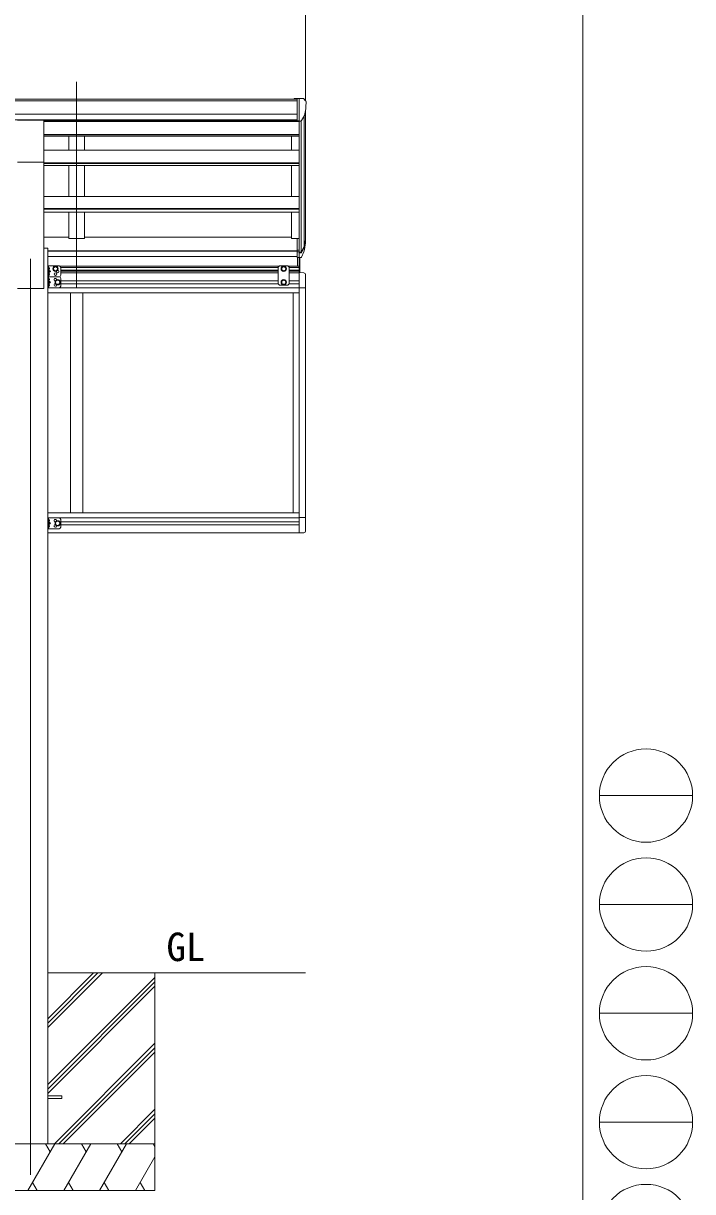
# Model space of a CAD drawing. Units: millimetres at full size; details may follow other scales. Extents: x -6988 to 7066, y -4877 to 4823.
# Drawn here: x 4913 to 7066, y -2176 to 1581 of the extents above; entities that cross this region are included whole.
import ezdxf
from ezdxf.enums import TextEntityAlignment as Align

# ---------------------------------------------------------------- set-up
doc = ezdxf.new("R2010")
doc.units = ezdxf.units.MM
doc.header["$LTSCALE"] = 25
for name, color, linetype, lineweight in [('0-0_0', 7, 'Continuous', 9), ('0-1_本体', 4, 'Continuous', 9), ('0-2_部品', 7, 'Continuous', 9), ('0-8_PARTS2', 2, 'Continuous', 9), ('0-A_寸法', 6, 'Continuous', 9), ('1-1_GLASS', 4, 'Continuous', 9), ('1-2_GLASS_SEAL', 7, 'Continuous', 9), ('F-0_240', 7, 'Continuous', 9)]:
    doc.layers.add(name, color=color, linetype=linetype, lineweight=lineweight)
doc.styles.add('ＭＳ ゴシック', font='')
doc.styles.get('ＭＳ ゴシック').set_extended_font_data('MS Gothic')

msp = doc.modelspace()

# ---------------------------------------------------------------- linework, layer by layer
at = {"layer": '0-0_0'}
for p, q in [((4991.31, -1647.73), (5167.15, -1471.9)), ((4991.31, -1633.58), (5153, -1471.9)), ((4991.31, -1619.44), (5138.86, -1471.9)), ((4991.31, -1471.9), (5820.31, -1471.9)), ((4991.31, -1831.57), (5336.31, -1486.57)), ((4991.31, -1845.71), (5336.31, -1500.72)), ((5336.31, -1471.9), (5336.31, -2171.89)), ((4991.31, -1859.86), (5336.31, -1514.86)), ((5013.12, -2021.89), (5336.31, -1698.71)), ((5027.26, -2021.89), (5336.31, -1712.85)), ((5041.41, -2021.89), (5336.31, -1726.99)), ((5225.25, -2021.89), (5336.31, -1910.84)), ((5239.4, -2021.89), (5336.31, -1924.98)), ((5253.54, -2021.89), (5336.31, -1939.12)), ((5336.31, -2021.89), (4536.31, -2021.89)), ((4927.47, -2171.89), (5014.07, -2021.89)), ((4999.07, -2047.88), (4984.07, -2021.89)), ((5042.94, -2171.89), (5129.54, -2021.89)), ((5114.54, -2047.88), (5099.54, -2021.89)), ((5158.41, -2171.89), (5245.01, -2021.89)), ((5215.01, -2021.89), (5230.01, -2047.88)), ((5330.48, -2021.89), (5336.31, -2031.99)), ((5273.88, -2171.89), (5336.31, -2063.76)), ((4536.31, -2171.89), (5336.31, -2171.89)), ((4942.47, -2145.91), (4957.47, -2171.89)), ((5057.94, -2145.92), (5072.94, -2171.89)), ((5173.41, -2145.92), (5188.41, -2171.89)), ((5288.88, -2145.92), (5303.88, -2171.89))]:
    msp.add_line(p, q, dxfattribs=at)
at = {"layer": '0-1_本体'}
for p, q in [((78.81, 1337.63), (5793.81, 1337.63)), ((78.81, 1332.28), (5793.81, 1332.28)), ((78.81, 1288.76), (5793.81, 1288.76)), ((5816.03, 1282.08), (5816.03, 863.1)), ((5820.31, 887.37), (5820.31, 1300.88)), ((78.81, 1271.09), (5793.81, 1271.09)), ((4978.81, 1268.6), (5793.81, 1268.6)), ((4978.81, 1265.76), (5800.31, 1265.76)), ((5059.31, 1268.6), (5059.31, 1265.76)), ((5109.31, 1268.6), (5109.31, 1265.76)), ((5800.31, 1267.25), (5800.31, 889.54)), ((5806.31, 1266.73), (5806.31, 845.1)), ((4978.81, 1223.8), (5800.31, 1223.8)), ((4978.81, 1222.11), (5800.31, 1222.11)), ((4978.81, 1218.32), (5800.31, 1218.32)), ((5059.31, 1218.32), (5059.31, 1172.9)), ((5109.31, 1218.32), (5109.31, 1172.9)), ((5775.31, 1172.9), (5775.31, 1218.32)), ((4978.81, 1172.9), (5800.31, 1172.9)), ((4978.81, 728.1), (4978.81, 1135.06)), ((4978.81, 1132.31), (5800.31, 1132.31)), ((4978.81, 1130.63), (5800.31, 1130.63)), ((4978.81, 1123.76), (5800.31, 1123.76)), ((5059.31, 1123.76), (5059.31, 1024.66)), ((5109.31, 1123.76), (5109.31, 1024.66)), ((5775.31, 1024.66), (5775.31, 1123.76)), ((4978.81, 1024.66), (5800.31, 1024.66)), ((4978.81, 985.52), (5800.31, 985.52)), ((4978.81, 983.85), (5800.31, 983.85)), ((4978.81, 974.21), (5800.31, 974.21)), ((5059.31, 974.21), (5059.31, 888.71)), ((5775.31, 888.71), (5775.31, 974.21)), ((4978.81, 893.92), (5059.31, 893.92)), ((5109.31, 893.92), (5775.31, 893.92)), ((5793.81, 888.71), (5775.31, 888.71)), ((4978.81, 858.1), (4991.31, 858.1)), ((4991.31, 858.1), (4991.31, -2021.89)), ((4991.31, 849.62), (5793.81, 849.62)), ((4991.31, 848.24), (5793.81, 848.24)), ((4991.31, 831.06), (5793.81, 831.06)), ((4893.81, 728.1), (4978.81, 728.1))]:
    msp.add_line(p, q, dxfattribs=at)
msp.add_lwpolyline([(5109.31, 974.21), (5109.31, 888.71), (5059.31, 888.71)], dxfattribs=at)
at = {"layer": '0-2_部品'}
for p, q in [((5793.81, 1339.24), (5783.81, 1339.16)), ((5783.81, 1337.06), (5783.81, 1339.16)), ((5793.81, 1267.26), (5793.81, 1339.24)), ((5812.31, 1339.24), (5793.81, 1339.24)), ((5800.31, 1266.26), (5800.31, 1339.24)), ((5812.31, 1339.24), (5814.65, 1339.1)), ((5815.4, 1338.68), (5819.47, 1332.87)), ((5822.31, 1329.87), (5822.31, 1329.24)), ((5807.94, 1268.07), (5817.21, 1284.14)), ((4893.81, 1269.22), (4978.81, 1269.22)), ((4978.81, 1135.07), (4978.81, 1269.22)), ((5793.81, 1267.26), (5800.31, 1267.26)), ((5800.31, 1266.26), (5805.52, 1266.58)), ((4893.81, 1135.07), (4978.81, 1135.07)), ((5793.81, 889.55), (5793.81, 828.48)), ((5793.81, 889.55), (5800.31, 889.55)), ((5800.31, 889.55), (5800.31, 827.66)), ((5806.75, 845.58), (5816.5, 864)), ((5793.81, 851.23), (5800.31, 851.23)), ((5793.81, 845.83), (5800.31, 845.83)), ((5793.81, 828.48), (5800.31, 828.48)), ((5800.31, 844.83), (5805.45, 844.83)), ((5800.31, 842.83), (5805.16, 842.83)), ((5800.31, 827.66), (5805.16, 827.66)), ((5817.92, 863.51), (5807.76, 844.33)), ((5815.34, 846.65), (5807.76, 829.16))]:
    msp.add_line(p, q, dxfattribs=at)
at = {"layer": '0-2_部品', "color": 4}
for p, q in [((5036.31, -1867.39), (4991.31, -1867.39)), ((5036.31, -1876.39), (4991.31, -1876.39)), ((5036.31, -1867.39), (5036.31, -1876.39))]:
    msp.add_line(p, q, dxfattribs=at)
at = {"layer": '0-2_部品'}
for centre, radius, start, end in [((5814.59, 1338.1), 1, 35, 86.5), ((5620.31, 1329.24), 202, 347.09739, 0), ((5819.31, 1329.87), 3, 0, 87), ((5805.34, 1269.57), 3, 273.5, 330), ((5687.1, 882.73), 133.22, 344.28698, 356.72013), ((5732.37, 889.95), 88.05, 342.78929, 2.77608), ((5731.65, 885.67), 89.07, 345.58812, 5.50424), ((5805.16, 845.83), 3, 270, 330), ((5805.16, 830.66), 3, 270, 330), ((5805.45, 846.33), 1.5, 270, 330)]:
    msp.add_arc(centre, radius, start, end, dxfattribs=at)
at = {"layer": '0-8_PARTS2'}
for p, q in [((5084.31, 730.45), (5084.31, 1392.97)), ((4936.31, 824.24), (4936.31, -2121.89))]:
    msp.add_line(p, q, dxfattribs=at)
at = {"layer": '0-A_寸法'}
msp.add_line((5820.31, 1876.46), (5820.31, 1330.84), dxfattribs=at)
at = {"layer": '1-1_GLASS'}
for p, q in [((5031.31, 799.82), (5735.81, 799.82)), ((5033.29, 796.32), (5732.81, 796.32)), ((5764.81, 799.82), (5800.31, 799.82)), ((5767.81, 796.32), (5800.31, 796.32)), ((5033.31, 787.32), (5732.81, 787.32)), ((5033.31, 783.82), (5732.81, 783.82)), ((5732.81, 778.82), (5033.31, 778.82)), ((5033.31, 752.82), (5732.81, 752.82)), ((5767.81, 787.32), (5800.31, 787.32)), ((5767.81, 783.82), (5800.31, 783.82)), ((5800.31, 778.82), (5767.81, 778.82)), ((5767.81, 752.82), (5800.31, 752.82)), ((5800.31, 779.52), (5800.31, 42.32)), ((4893.81, 728.11), (4978.81, 728.11)), ((5800.31, 730.32), (4991.31, 730.32)), ((4991.31, 714.32), (5800.31, 714.32)), ((5033.31, 743.82), (5732.81, 743.82)), ((5064.31, 714.32), (5064.31, 107.32)), ((5104.31, 714.32), (5104.31, 107.32)), ((5767.81, 743.82), (5800.31, 743.82)), ((5780.31, 714.32), (5780.31, 107.32)), ((5780.31, 714.32), (5780.31, 106.82)), ((5820.31, 730.12), (5820.31, 91.82)), ((5064.31, 614.82), (5064.31, 6.82)), ((5104.31, 614.82), (5104.31, 6.82)), ((5780.31, 614.82), (5780.31, 6.82)), ((5780.31, 614.82), (5780.31, 6.82)), ((5820.31, 630.82), (5820.31, -8.48)), ((5800.31, 42.52), (5800.31, -57.68)), ((4991.31, 6.82), (5800.31, 6.82)), ((5800.31, 7.32), (5800.31, -8.68)), ((4991.31, -8.68), (5800.31, -8.68)), ((5033.31, -22.18), (5800.31, -22.18)), ((5033.31, -31.18), (5800.31, -31.18)), ((4991.31, -57.18), (5800.31, -57.18))]:
    msp.add_line(p, q, dxfattribs=at)
at = {"layer": '1-2_GLASS_SEAL'}
for p, q in [((5794.81, 799.82), (5794.81, 828.48)), ((5800.31, 829.17), (5800.31, 779.32)), ((5801.81, 779.32), (5801.81, 827.66)), ((4991.31, 800.82), (4991.31, 765.82)), ((5028.31, 800.82), (4991.31, 800.82)), ((4993.81, 800.82), (4993.81, 765.82)), ((4994.31, 796.32), (4995.12, 796.18)), ((5033.31, 795.82), (5033.31, 770.82)), ((5736.81, 800.82), (5732.81, 796.82)), ((5732.81, 796.82), (5732.81, 743.33)), ((5763.81, 800.82), (5736.81, 800.82)), ((5763.81, 800.82), (5767.81, 796.82)), ((5767.81, 743.33), (5767.81, 796.82)), ((5028.31, 765.82), (4991.31, 765.82)), ((4994.31, 788.32), (4993.81, 788.41)), ((4993.81, 783.32), (5000.81, 783.32)), ((4994.31, 770.32), (4993.81, 770.41)), ((4993.81, 765.82), (4993.81, 730.82)), ((4994.31, 753.32), (4993.81, 753.41)), ((4994.31, 788.32), (4995.12, 788.46)), ((4994.31, 778.32), (4995.12, 778.18)), ((4994.31, 770.32), (4995.12, 770.46)), ((4994.31, 761.32), (4995.12, 761.18)), ((4994.31, 753.32), (4995.12, 753.46)), ((5033.31, 760.82), (5033.31, 735.82)), ((5750.31, 755.83), (5743.81, 752.07)), ((5743.81, 752.07), (5743.81, 744.57)), ((5756.81, 752.07), (5750.31, 755.83)), ((5756.81, 744.57), (5756.81, 752.07)), ((5800.31, 779.32), (5815.6, 778.52)), ((5820.81, 773.03), (5820.81, 730.12)), ((5028.31, 730.82), (4991.31, 730.82)), ((4993.81, 748.32), (5000.81, 748.32)), ((4994.31, 735.32), (4993.81, 735.41)), ((4994.31, 743.32), (4995.12, 743.18)), ((4994.31, 735.32), (4995.12, 735.46)), ((5736.81, 739.33), (5732.81, 743.33)), ((5763.81, 739.33), (5736.81, 739.33)), ((5743.81, 744.57), (5750.31, 740.82)), ((5750.31, 740.82), (5756.81, 744.57)), ((5763.81, 739.33), (5767.81, 743.33)), ((5800.31, 730.12), (5820.81, 730.12)), ((4991.31, -9.18), (4991.31, -44.18)), ((5028.31, -9.18), (4991.31, -9.18)), ((4993.81, -9.18), (4993.81, -44.18)), ((4994.31, -21.68), (4993.81, -21.59)), ((4993.81, -26.68), (5000.81, -26.68)), ((4994.31, -13.68), (4995.12, -13.82)), ((4994.31, -21.68), (4995.12, -21.54)), ((4994.31, -31.68), (4995.12, -31.82)), ((5033.31, -14.18), (5033.31, -39.18)), ((5800.31, -8.48), (5820.81, -8.48)), ((5820.81, -51.39), (5820.81, -8.48)), ((5028.31, -44.18), (4991.31, -44.18)), ((4994.31, -39.68), (4993.81, -39.59)), ((4994.31, -39.68), (4995.12, -39.54)), ((5800.31, -57.68), (5815.6, -56.88))]:
    msp.add_line(p, q, dxfattribs=at)
for points in [[(4993.43, 792.32), (4994.06, 793.51), (4996.29, 794.62)], [(4993.43, 792.32), (4994.06, 791.13), (4996.29, 790.02)], [(4994.31, 788.32), (4994.31, 796.32), (4993.81, 796.23), (4993.81, 788.41)], [(5743.81, 795.57), (5750.31, 799.33), (5756.81, 795.57)], [(5756.81, 795.57), (5756.81, 788.07), (5750.31, 784.32), (5743.81, 788.07), (5743.81, 795.57)], [(5028.31, 765.82), (4991.31, 765.82), (4991.31, 730.82)], [(4993.43, 774.32), (4994.06, 775.51), (4996.29, 776.62)], [(4993.43, 774.32), (4994.06, 773.13), (4996.29, 772.02)], [(4993.43, 757.32), (4994.06, 758.51), (4996.29, 759.62)], [(4993.43, 757.32), (4994.06, 756.13), (4996.29, 755.02)], [(4993.81, 788.32), (5000.81, 783.32), (4993.81, 778.32)], [(4994.31, 770.32), (4994.31, 778.32), (4993.81, 778.23), (4993.81, 770.41)], [(4994.31, 753.32), (4994.31, 761.32), (4993.81, 761.23), (4993.81, 753.41)], [(4993.81, 753.32), (5000.81, 748.32), (4993.81, 743.32)], [(4993.43, 739.32), (4994.06, 740.51), (4996.29, 741.62)], [(4993.43, 739.32), (4994.06, 738.13), (4996.29, 737.02)], [(4994.31, 735.32), (4994.31, 743.32), (4993.81, 743.23), (4993.81, 735.41)], [(4993.43, -17.68), (4994.06, -16.49), (4996.29, -15.38)], [(4993.43, -17.68), (4994.06, -18.87), (4996.29, -19.98)], [(4993.43, -35.68), (4994.06, -34.49), (4996.29, -33.38)], [(4993.43, -35.68), (4994.06, -36.87), (4996.29, -37.98)], [(4994.31, -21.68), (4994.31, -13.68), (4993.81, -13.77), (4993.81, -21.59)], [(4993.81, -21.68), (5000.81, -26.68), (4993.81, -31.68)], [(4994.31, -39.68), (4994.31, -31.68), (4993.81, -31.77), (4993.81, -39.59)]]:
    msp.add_lwpolyline(points, dxfattribs=at)
for points in [[(5016.31, 784.32), (5009.81, 788.07), (5009.81, 795.57), (5016.31, 799.33), (5022.81, 795.57), (5022.81, 788.07)], [(5023.31, 740.82), (5016.81, 744.57), (5016.81, 752.07), (5023.31, 755.83), (5029.81, 752.07), (5029.81, 744.57)], [(5023.31, -34.18), (5016.81, -30.43), (5016.81, -22.93), (5023.31, -19.17), (5029.81, -22.93), (5029.81, -30.43)]]:
    msp.add_lwpolyline(points, close=True, dxfattribs=at)
for centre, radius in [((5016.31, 791.82), 8.5), ((5016.31, 791.82), 7.5), ((5016.31, 791.82), 6.5), ((5750.31, 791.82), 8.5), ((5750.31, 791.82), 7.5), ((5750.31, 791.82), 6.5), ((5016.31, 774.82), 4.25), ((5023.31, 748.32), 8.5), ((5023.31, 748.32), 7.5), ((5023.31, 748.32), 6.5), ((5750.31, 748.32), 8.5), ((5750.31, 748.32), 7.5), ((5750.31, 748.32), 6.5), ((5023.31, -26.68), 8.5), ((5023.31, -26.68), 7.5), ((5023.31, -26.68), 6.5)]:
    msp.add_circle(centre, radius, dxfattribs=at)
for centre, radius, start, end in [((4994.96, 795.29), 0.9, 32.05588, 80), ((4994.96, 789.35), 0.9, 280, 327.94412), ((4990.21, 792.32), 6.5, 327.94412, 32.05588), ((5028.31, 795.82), 5, 0, 90), ((4994.96, 777.29), 0.9, 32.05588, 80), ((4994.96, 771.35), 0.9, 280, 327.94412), ((4994.96, 760.29), 0.9, 32.05588, 80), ((4994.96, 754.35), 0.9, 280, 327.94412), ((4990.21, 774.32), 6.5, 327.94412, 32.05588), ((4990.21, 757.32), 6.5, 327.94412, 32.05588), ((5016.31, 756.82), 4.25, 353.70569, 265.23923), ((5023.31, 783.32), 4.25, 173.70569, 85.23923), ((5028.31, 770.82), 5, 270, 0), ((5028.31, 760.82), 5, 0, 90), ((5815.31, 773.03), 5.5, 0, 87), ((4994.96, 742.29), 0.9, 32.05588, 80), ((4994.96, 736.35), 0.9, 280, 327.94412), ((4990.21, 739.32), 6.5, 327.94412, 32.05588), ((5016.31, 739.82), 4.25, 94.76077, 6.29431), ((5028.31, 735.82), 5, 270, 0), ((4994.96, -14.71), 0.9, 32.05588, 80), ((4994.96, -20.65), 0.9, 280, 327.94412), ((4994.96, -32.71), 0.9, 32.05588, 80), ((4990.21, -17.68), 6.5, 327.94412, 32.05588), ((4990.21, -35.68), 6.5, 327.94412, 32.05588), ((5016.31, -18.18), 4.25, 353.70569, 265.23923), ((5016.31, -35.18), 4.25, 94.76077, 6.29431), ((5028.31, -14.18), 5, 0, 90), ((4994.96, -38.65), 0.9, 280, 327.94412), ((5028.31, -39.18), 5, 270, 0), ((5815.31, -51.39), 5.5, 273, 0)]:
    msp.add_arc(centre, radius, start, end, dxfattribs=at)
at = {"layer": 'F-0_240', "color": 5}
msp.add_line((6712.12, 4822.79), (6712.12, -4877.21), dxfattribs=at)
at = {"layer": 'F-0_240', "color": 4}
for p, q in [((6765.55, -902.21), (7065.55, -902.21)), ((6765.55, -1252.21), (7065.55, -1252.21)), ((6765.55, -1602.21), (7065.55, -1602.21)), ((6765.55, -1952.21), (7065.55, -1952.21))]:
    msp.add_line(p, q, dxfattribs=at)
for centre in [(6915.55, -902.21), (6915.55, -1252.21), (6915.55, -1602.21), (6915.55, -1952.21), (6915.55, -2302.21)]:
    msp.add_circle(centre, 150, dxfattribs=at)

# ---------------------------------------------------------------- texts
at = {"layer": '0-0_0', "style": 'ＭＳ ゴシック'}
msp.add_text('GL', height=91.64, dxfattribs=at).set_placement((5373.28, -1461.83), align=Align.BOTTOM_LEFT)

doc.saveas('drawing.dxf')
